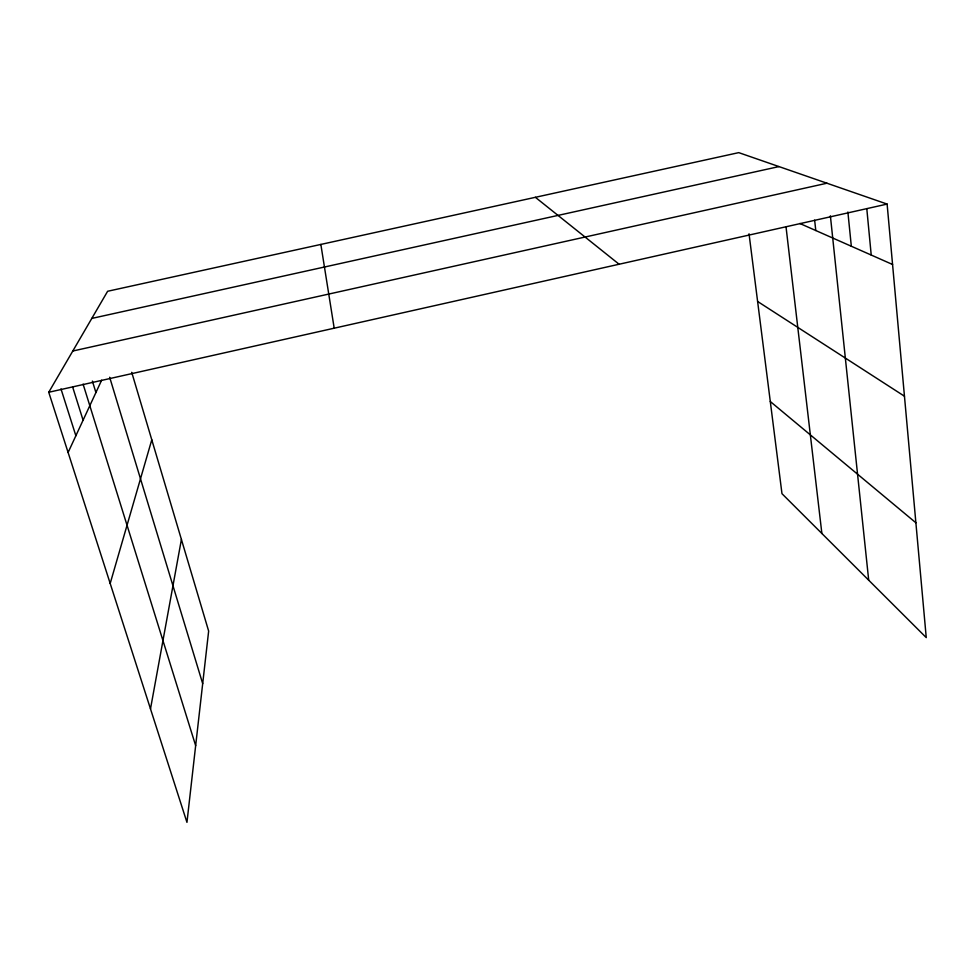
<?xml version="1.0" encoding="UTF-8"?>
<svg xmlns="http://www.w3.org/2000/svg" width="975" height="975" viewBox="0 0 975 975"><rect width="100%" height="100%" fill="white"/><g stroke="black" fill="none" stroke-linecap="round" stroke-linejoin="round"><path stroke-width="1.46" d="M150.491 708.898L181.411 539.443M110.187 583.464L151.783 439.81M68.104 452.485L101.644 380.201M131.722 372.316L208.65 631.081L186.956 822.364L48.75 392.267L107.628 291.269L738.745 152.636L887.116 204.08L926.25 637.601L781.974 493.679L749.032 233.793M48.75 392.267L887.116 204.08M72.784 351.024L826.958 183.215M91.796 318.423L778.976 166.579M799.853 223.482L892.576 264.493M757.612 301.47L904.459 396.216M535.372 197.303L619.101 264.237M770.287 401.505L915.891 522.783M60.974 388.867L75.867 435.752M72.625 386.929L83.082 420.201M83.094 384.113L195.658 745.631M92.381 381.067L95.916 392.547M109.663 377.252L202.69 683.633M320.848 244.433L334.193 328.197M786.082 227.358L821.876 533.496M814.649 220.179L815.783 230.527M830.383 215.804L868.701 580.198M847.884 212.014L851.321 246.248M866.787 208.613L871.223 255.048"/></g></svg>
